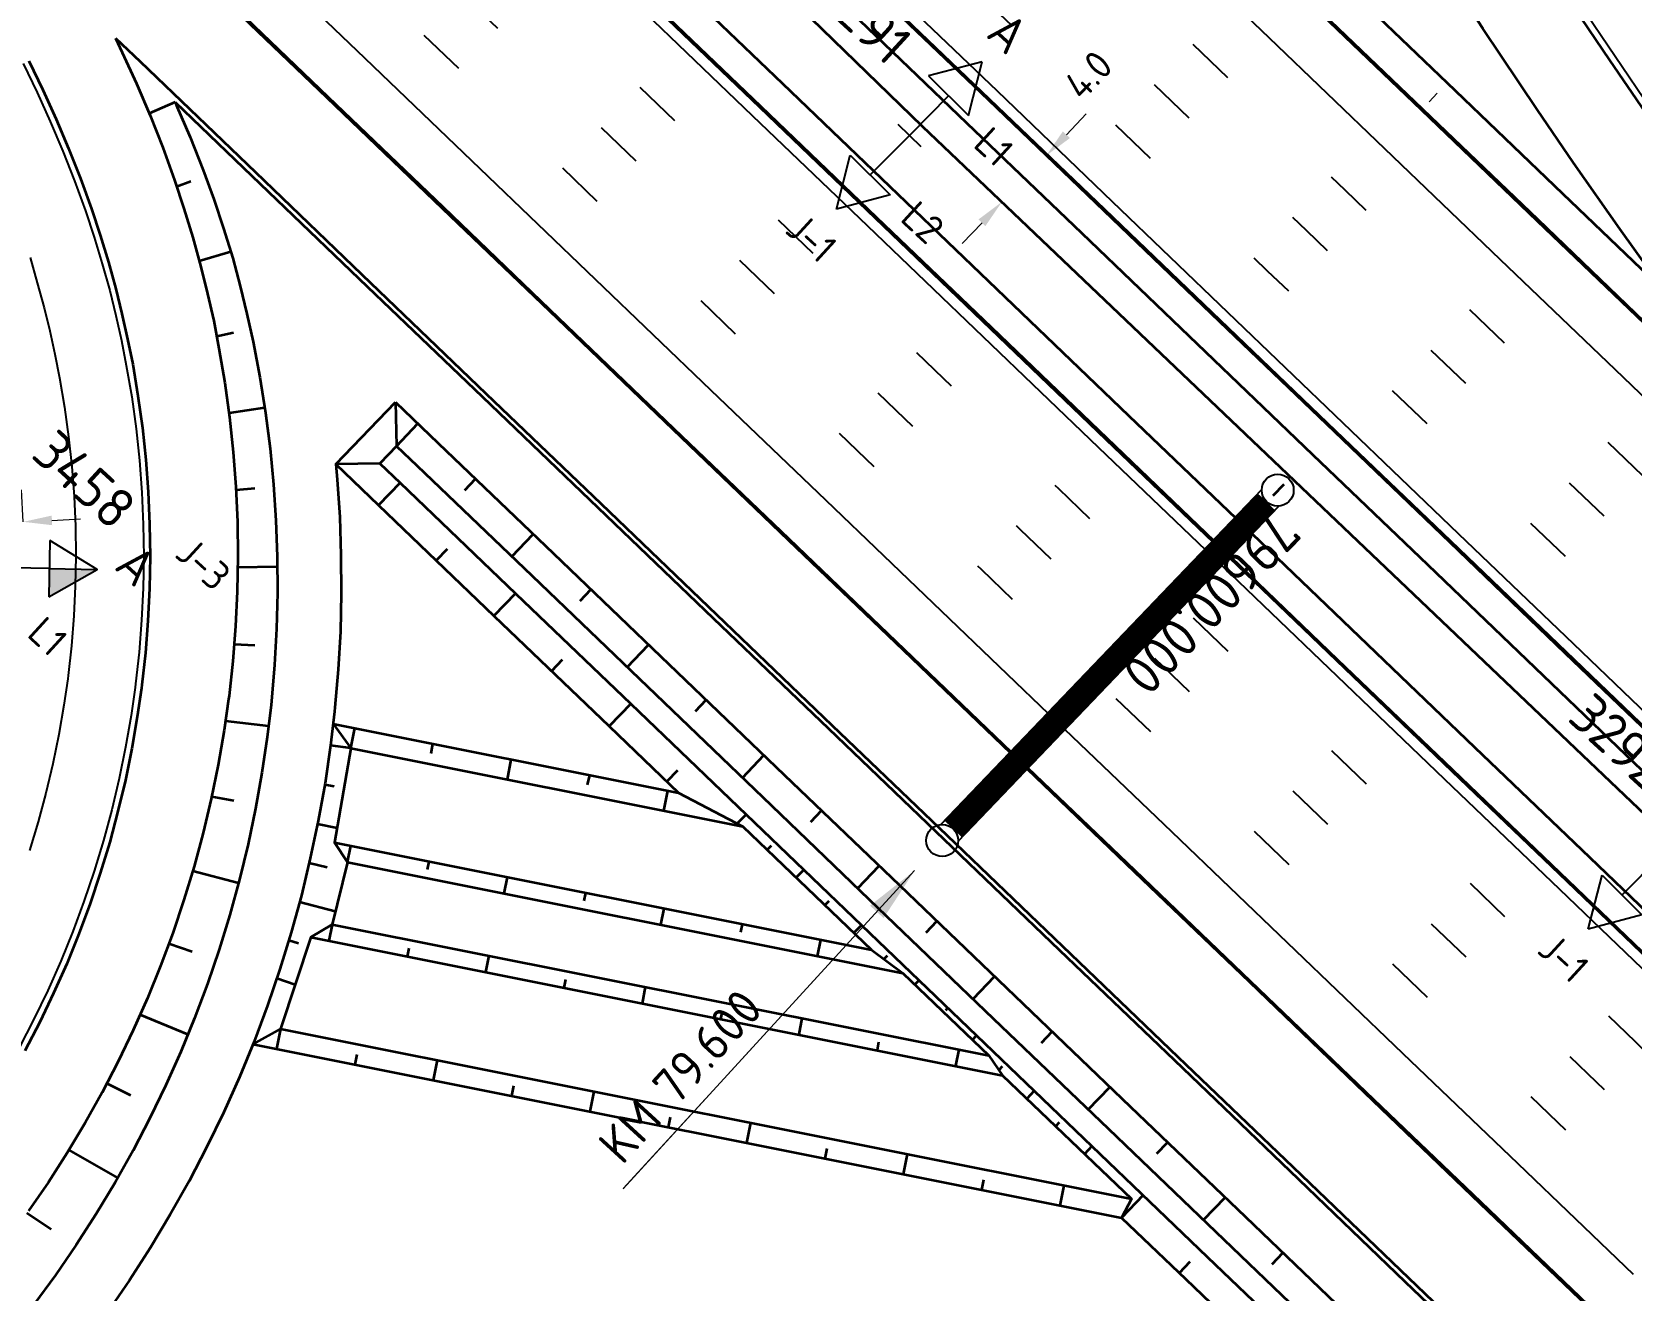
# Model space of a CAD drawing. Header units: metres. Extents: x 134219 to 139080, y 438661 to 444352.
# Drawn here: x 138511.2 to 138611.3, y 439143.9 to 439222.6 of the extents above; entities that cross this region are included whole.
import ezdxf
from ezdxf.enums import TextEntityAlignment as Align

# ---------------------------------------------------------------- set-up
doc = ezdxf.new("R2010")
doc.units = ezdxf.units.M
doc.linetypes.add('13strp', pattern=[4, 1, -3])
doc.linetypes.add('39strp', pattern=[12, 3, -9])
doc.layers.get('DEFPOINTS').update_dxf_attribs({"color": 193})
for name, color, linetype, lineweight in [('N-WE-AM-AANPIJLING-G', 7, 'Continuous', 18), ('N-WE-KL-ET-T18', 1, 'Continuous', 18), ('N-WE-KL-ET-T25', 7, 'Continuous', 25), ('N-WE-KL-ET_LS_OV_ARMATUUR-S', 7, 'Continuous', 25), ('N-WE-KL-ET_LS_OV_ARMATUUR-T18', 1, 'Continuous', 25), ('N-WE-KL-ET_LS_OV_KABEL-G', 10, 'KL-LS-OV-N', 35), ('N-WE-KL-ET_LS_OV_KABEL-M', 7, 'Continuous', 18), ('N-WE-VW-BEWEGWIJZERING_DRAAGCONSTRUCTIE_PORTAAL-S', 7, 'Continuous', 25), ('N-WE-VW-BEWEGWIJZERING_DRAAGCONSTRUCTIE_PORTAAL_POER-S', 7, 'Continuous', 25), ('Utd-geleiderail-nw', 8, 'glm a2ee v014$0$f2m40080', 35), ('Utd-ondergr-nw', 8, '13strp', 35)]:
    doc.layers.add(name, color=color, linetype=linetype, lineweight=lineweight)
doc.layers.add('N-WE-KL-ET_LS_OV_ARMATUUR-T25', color=2, linetype='Continuous')
doc.layers.add('Utd-weg-nw', color=8, linetype='Continuous')
doc.styles.add('alm a2ee v011$0$rtw_iso', font='NLCS-ISO.ttf')
doc.styles.add('ISO18', font='NLCS-ISO.ttf')
doc.styles.add('ISO25', font='NLCS-ISO.ttf')
doc.styles.add('NLCS-ISO', font='NLCS-ISO.ttf')
doc.styles.add('NLCS_18', font='NLCS-ISO.ttf', dxfattribs={"height": 1.8})
doc.linetypes.add('glm a2ee v014$0$f2m40080', pattern='A,2,-1,[160,RTW.shx,S=0.5,R=0,X=0,Y=0],-1', length=4)
doc.linetypes.add('KL-LS-OV-N', pattern='A,4,-1,[103,NLCS.SHX,S=0.75,R=0,X=0,Y=0],-1,4,-1.5,["0V",Standard,S=1,R=0,X=0,Y=-0.5],-3', length=14.5)
doc.dimstyles.new('NLCS_t18_pijl_Dimension_l3_h1', dxfattribs={"dimtxt": 1.8, "dimasz": 1.8, "dimexe": 2, "dimexo": 2, "dimgap": 0.7, "dimtad": 1, "dimdec": 1, "dimzin": 0, "dimdsep": 46, "dimtxsty": 'NLCS_18', "dimcen": 2.5, "dimdle": 2, "dimclrd": 256, "dimclre": 256, "dimclrt": 256, "dimadec": 1, "dimazin": 0, "dimtfac": 1, "dimtdec": 1, "dimtofl": 0, "dimtmove": 1, "dimatfit": 0, "dimfxl": 0, "dimtolj": 1, "dimtzin": 0, "dimlwd": 18, "dimlwe": 18, "dimarcsym": 0})
doc.dimstyles.new('UTD', dxfattribs={"dimtxt": 1.8, "dimasz": 1.8, "dimexe": 0, "dimexo": 0, "dimgap": 0.5, "dimtad": 1, "dimdec": 1, "dimzin": 1, "dimdsep": 46, "dimtxsty": 'ISO18', "dimcen": 2.5, "dimclrd": 256, "dimclre": 256, "dimclrt": 1, "dimadec": 0, "dimazin": 0, "dimtfac": 1, "dimtdec": 1, "dimtmove": 0, "dimatfit": 3, "dimfxl": 0, "dimlwd": -1, "dimlwe": -1, "dimarcsym": 0})

# ---------------------------------------------------------------- blocks, each defined once
blk = doc.blocks.new('SKL-ET_OV_ARMATUUR_HD_NATRIUM_1x150W-SO (3)')
for points in [[(3.49, -1.76), (6.49, 0), (3.49, 1.76)], [(3.49, 1.76), (3.49, -1.76)], [(0, 1), (0, -1)], [(3.49, 0), (0, 0)], [(3.49, 0), (6.49, 0)]]:
    blk.add_lwpolyline(points)
blk.add_solid([(3.49, 0), (3.49, -1.76), (6.49, 0)])
at = {"layer": 'N-WE-KL-ET-T18', "linetype": 'ByBlock', "style": 'NLCS-ISO'}
blk.add_attdef('GROEPSNUMMER', text='', height=1.8, dxfattribs=at).set_placement((-2, -4), align=Align.RIGHT)
blk.add_attdef('FASE-AANSLUITING', (10, -4), '', height=1.8, dxfattribs=at)
at = {"layer": 'N-WE-KL-ET-T18', "linetype": 'ByBlock', "style": 'NLCS-ISO', "flags": 1}
for tag, p in [('TYPE_ARMATUUR', (7.76, -13.46)), ('TYPE_FABRIKAAT', (7.76, -17.24)), ('VERMOGEN_LAMP', (7.76, -21.02)), ('SPIEGELSTAND', (7.76, -24.81)), ('HOOGTE_LICHTMAST', (7.76, -28.59)), ('UITLEGGERHOEK', (7.76, -32.38)), ('TYPE_LICHTMAST', (7.76, -36.16)), ('BOTSVRIENDELIJK', (7.76, -39.95)), ('POSITIE_LICHTMAST', (7.76, -43.73)), ('KABELAANSLUITING', (7.76, -47.52)), ('VOEDINGSPUNT', (7.76, -51.3))]:
    blk.add_attdef(tag, p, '', height=1.8, dxfattribs=at)
at = {"layer": 'N-WE-KL-ET-T25', "linetype": 'ByBlock', "style": 'NLCS-ISO'}
blk.add_attdef('MASTNUMMER', text='', height=2.5, dxfattribs=at).set_placement((4, 4.31), align=Align.MIDDLE)
at = {"layer": 'N-WE-KL-ET-T25', "linetype": 'ByBlock', "style": 'NLCS-ISO', "flags": 1}
blk.add_attdef('TYPE_SYMBOOL', (7.76, -10.06), '', height=2.5, dxfattribs=at)
blk = doc.blocks.new('SVW-BEWEGWIJZERING_DRAAGCONSTRUCTIE_PORTAAL_ANWB (A2 79.600 HRR)')
for points in [[(-0.08, 1), (20, 21.97)], [(1, -0.04), (21.08, 20.93)]]:
    blk.add_lwpolyline(points)
at = {"ltscale": 10}
blk.add_lwpolyline([(0.69, 0.72, 1.5, 1.5, 0), (20.3, 21.2, 0, 0, 0)], format="xyseb", dxfattribs=at)
blk = doc.blocks.new('SKL-ET_OV_ARMATUUR_HD_NATRIUM_2x250W-SO (3)')
for p, q in [((-6.49, 0), (-3.49, 1.76)), ((6.49, 0), (3.49, 1.76)), ((-3.49, -1.76), (-6.49, 0)), ((3.49, -1.76), (6.49, 0))]:
    blk.add_line(p, q)
for points in [[(-3.49, 1.76), (-3.49, -1.76)], [(3.49, 1.76), (3.49, -1.76)], [(-3.49, 0), (0, 0)], [(0, 1), (0, -1)], [(3.49, 0), (0, 0)]]:
    blk.add_lwpolyline(points)
at = {"layer": 'N-WE-KL-ET_LS_OV_ARMATUUR-T18', "style": 'ISO18', "flags": 1}
for tag, p in [('TYPE_ARMATUUR', (3.07, -6.82)), ('VERMOGEN_LAMP', (3.07, -10.61)), ('SPIEGELSTAND', (3.07, -14.39)), ('HOOGTE_LICHTMAST', (3.07, -18.17)), ('UITLEGGERHOEK', (3.07, -21.96)), ('TYPE_LICHTMAST', (3.07, -25.74)), ('BOTSVRIENDELIJK', (3.07, -29.53)), ('POSITIE_LICHTMAST', (3.07, -33.31)), ('KABELAANSLUITNG', (3.07, -37.1)), ('VOEDINGSPUNT', (3.07, -48.45))]:
    blk.add_attdef(tag, p, '', height=1.8, dxfattribs=at)
at = {"layer": 'N-WE-KL-ET_LS_OV_ARMATUUR-T18', "style": 'ISO18'}
for tag, p in [('FASE-AANSLUITING_1', (3.07, -40.88)), ('FASE-AANSLUITING_2', (3.07, -44.67)), ('GROEPSNUMMER', (3.07, -52.24))]:
    blk.add_attdef(tag, p, '', height=1.8, dxfattribs=at)
at = {"layer": 'N-WE-KL-ET_LS_OV_ARMATUUR-T25', "style": 'ISO25'}
for tag, p, height in [('MASTNUMMER', (3.07, 7.39), 2.5), ('TYPE_SYMBOOL', (3.07, 3.61), 2.25)]:
    blk.add_attdef(tag, p, '', height=height, dxfattribs=at)
blk = doc.blocks.new('SVW-BEWEGWIJZERING_DRAAGCONSTRUCTIE_PORTAAL_POER-SO (1)')
blk.add_circle((0, 0), 1)
at = {"style": 'ISO18', "flags": 1}
for tag, p in [('OMSCHRIJVING_LEGENDA', (0, 28.56)), ('CONSTRUCTIENUMMER', (0, 24.77)), ('LOCATIE', (0, 20.99)), ('TYPE_POER', (0, 17.21)), ('POSITIE_POER', (0, 13.42)), ('OVERIGE_OPMERKING(EN)_1', (0, 9.64)), ('OVERIGE_OPMERKING(EN)_2', (0, 5.85))]:
    blk.add_attdef(tag, p, '', height=1.8, dxfattribs=at)
blk = doc.blocks.new('*D281')
at = {"layer": 'DEFPOINTS', "color": 0, "transparency": 16777216}
for p in [(138574.67, 439214.88), (138571.88, 439211.97), (138571.88, 439211.97)]:
    blk.add_point(p, dxfattribs=at)
at = {"layer": 'N-WE-KL-ET_LS_OV_KABEL-M', "linetype": 'Continuous', "lineweight": 18, "transparency": 16777216}
for p, q in [((138575.92, 439216.18), (138577.17, 439217.48)), ((138570.64, 439210.67), (138569.39, 439209.37))]:
    blk.add_line(p, q, dxfattribs=at)
at = {"layer": 'N-WE-KL-ET_LS_OV_KABEL-M', "lineweight": 18, "transparency": 16777216}
for p, q in [((138574.67, 439214.88), (138576.12, 439213.49)), ((138571.88, 439211.97), (138570.44, 439213.35))]:
    blk.add_line(p, q, dxfattribs=at)
at = {"layer": 'N-WE-KL-ET_LS_OV_KABEL-M', "transparency": 16777216}
for points in [[(138575.7, 439216.39), (138576.14, 439215.97), (138574.67, 439214.88)], [(138570.42, 439210.88), (138570.85, 439210.46), (138571.88, 439211.97)]]:
    blk.add_solid(points, dxfattribs=at)
at = {"layer": 'N-WE-KL-ET_LS_OV_KABEL-M', "transparency": 16777216, "insert": (138577.29, 439219.92), "char_height": 1.8, "attachment_point": 5, "rotation": 46.2058, "style": 'NLCS_18'}
blk.add_mtext('\\A1;4.0', dxfattribs=at)
blk = doc.blocks.new('*D354')
at = {"layer": 'DEFPOINTS', "color": 0, "transparency": 16777216}
for p in [(138508.97, 439191.87), (138508.97, 439191.87), (138510.62, 439191.95)]:
    blk.add_point(p, dxfattribs=at)
at = {"layer": 'N-WE-KL-ET_LS_OV_KABEL-M', "lineweight": 18, "transparency": 16777216}
for p, q in [((138508.97, 439191.87), (138508.87, 439193.87)), ((138510.62, 439191.95), (138510.51, 439193.95))]:
    blk.add_line(p, q, dxfattribs=at)
at = {"layer": 'N-WE-KL-ET_LS_OV_KABEL-M', "linetype": 'Continuous', "lineweight": 18, "transparency": 16777216}
for p, q in [((138507.17, 439191.78), (138505.37, 439191.69)), ((138512.41, 439192.04), (138514.21, 439192.13))]:
    blk.add_line(p, q, dxfattribs=at)
at = {"layer": 'N-WE-KL-ET_LS_OV_KABEL-M', "transparency": 16777216}
for points in [[(138512.4, 439192.34), (138512.43, 439191.74), (138510.62, 439191.95)], [(138507.15, 439192.08), (138507.18, 439191.48), (138508.97, 439191.87)]]:
    blk.add_solid(points, dxfattribs=at)
at = {"layer": 'N-WE-KL-ET_LS_OV_KABEL-M', "transparency": 16777216, "insert": (138503.71, 439193.21), "char_height": 1.8, "attachment_point": 5, "rotation": 2.8886, "style": 'NLCS_18'}
blk.add_mtext('\\A1;1.7', dxfattribs=at)
blk = doc.blocks.new('SAL-AM_KILOMETRERING-SO')
blk.add_lwpolyline([(-37, 0), (-28, 0), (-10, 0)])
at = {"style": 'ISO25'}
blk.add_text('KM', height=2.25, dxfattribs=at).set_placement((-36, 1))
blk.add_attdef('KM', (-31, 1), '', height=2.25, dxfattribs=at)

msp = doc.modelspace()

# ---------------------------------------------------------------- linework, layer by layer
at = {"layer": 'N-WE-KL-ET_LS_OV_KABEL-G', "elevation": 1.17, "flags": 128}
msp.add_lwpolyline([(138088.64, 439676.43), (138088.64, 439676.43), (138097.5, 439666.65), (138107.23, 439656.38), (138139.91, 439624.96), (138141.78, 439623.5), (138425.82, 439351.41), (138520.26, 439261.98), (138566.89, 439216.72), (138613.92, 439171.92), (138660.91, 439126.84), (138707.71, 439081.89), (138754.75, 439037.02), (138768.95, 439023.34), (138801.31, 438992.45), (138850.33, 438944.62), (138896.9, 438900.49), (138941.92, 438857.34)], dxfattribs=at)
at = {"layer": 'N-WE-KL-ET_LS_OV_KABEL-M', "elevation": 0.97}
msp.add_lwpolyline([(138598.63, 439218.24), (138599.14, 439218.78)], dxfattribs=at)
at = {"layer": 'Utd-geleiderail-nw', "linetype": 'Continuous', "flags": 128}
for points in [[(138485.98, 439288.58), (138493.2, 439281.66), (138500.42, 439274.74), (138507.64, 439267.82), (138514.85, 439260.9), (138522.07, 439253.98), (138529.29, 439247.06), (138536.51, 439240.14), (138543.73, 439233.22), (138550.95, 439226.3), (138558.16, 439219.38), (138565.38, 439212.46), (138572.6, 439205.53), (138579.82, 439198.61), (138587.04, 439191.69), (138594.26, 439184.77), (138601.47, 439177.85), (138608.69, 439170.93), (138615.91, 439164.01)], [(138497.49, 439286.14), (138504.71, 439279.22), (138511.93, 439272.3), (138519.14, 439265.38), (138526.36, 439258.45), (138533.58, 439251.53), (138540.8, 439244.61), (138548.02, 439237.69), (138555.24, 439230.77), (138562.45, 439223.85), (138569.67, 439216.93), (138576.89, 439210.01), (138584.11, 439203.09), (138591.33, 439196.17), (138598.55, 439189.25), (138605.76, 439182.33), (138612.98, 439175.41)]]:
    msp.add_lwpolyline(points, dxfattribs=at)
at = {"layer": 'Utd-ondergr-nw', "color": 7, "linetype": 'Continuous'}
msp.add_line((138589.53, 439194.29), (138588.84, 439193.57), dxfattribs=at)
at = {"layer": 'Utd-ondergr-nw', "linetype": 'Continuous', "flags": 128}
for points in [[(138527.58, 439288.62), (138534.8, 439281.7), (138542.02, 439274.78), (138549.24, 439267.86), (138556.45, 439260.94), (138563.67, 439254.02), (138570.89, 439247.1), (138578.11, 439240.18), (138585.33, 439233.26), (138592.55, 439226.34), (138599.76, 439219.42), (138606.98, 439212.5), (138613.36, 439206.38)], [(138457.45, 439287.72), (138464.66, 439280.8), (138471.88, 439273.88), (138479.1, 439266.96), (138486.32, 439260.04), (138493.54, 439253.12), (138500.76, 439246.2), (138507.97, 439239.28), (138515.19, 439232.36), (138522.41, 439225.43), (138529.63, 439218.51), (138536.85, 439211.59), (138544.07, 439204.67), (138551.28, 439197.75), (138558.5, 439190.83), (138565.72, 439183.91), (138572.94, 439176.99), (138580.16, 439170.07), (138587.38, 439163.15), (138594.59, 439156.23), (138601.81, 439149.31), (138609.03, 439142.39), (138616.25, 439135.47)], [(138457.5, 439287.77), (138464.71, 439280.85), (138471.93, 439273.93), (138479.15, 439267.01), (138486.37, 439260.09), (138493.59, 439253.17), (138500.8, 439246.25), (138508.02, 439239.33), (138515.24, 439232.41), (138522.46, 439225.49), (138529.68, 439218.56), (138536.9, 439211.64), (138544.11, 439204.72), (138551.33, 439197.8), (138558.55, 439190.88), (138565.77, 439183.96), (138572.99, 439177.04), (138580.21, 439170.12), (138587.42, 439163.2), (138594.64, 439156.28), (138601.86, 439149.36), (138609.08, 439142.44), (138616.3, 439135.52)], [(138498.86, 439287.57), (138506.08, 439280.65), (138513.3, 439273.73), (138520.52, 439266.8), (138527.73, 439259.88), (138534.95, 439252.96), (138542.17, 439246.04), (138549.39, 439239.12), (138556.61, 439232.2), (138563.82, 439225.28), (138571.04, 439218.36), (138578.26, 439211.44), (138585.48, 439204.52), (138592.7, 439197.6), (138599.92, 439190.68), (138607.13, 439183.76), (138614.35, 439176.84)], [(138498.91, 439287.62), (138506.13, 439280.7), (138513.35, 439273.78), (138520.56, 439266.86), (138527.78, 439259.93), (138535, 439253.01), (138542.22, 439246.09), (138549.44, 439239.17), (138556.65, 439232.25), (138563.87, 439225.33), (138571.09, 439218.41), (138578.31, 439211.49), (138585.53, 439204.57), (138592.75, 439197.65), (138599.96, 439190.73), (138607.18, 439183.81), (138614.4, 439176.89)], [(138613.36, 439206.38), (138610.57, 439210.28), (138607.67, 439214.43), (138605.39, 439217.76), (138603.14, 439221.11), (138602, 439222.83), (138599.24, 439227.07), (138596.52, 439231.34), (138593.84, 439235.62), (138591.2, 439239.93), (138588.6, 439244.24), (138586.03, 439248.58), (138583.49, 439252.92), (138580.97, 439257.27), (138578.47, 439261.63), (138575.99, 439265.99), (138573.52, 439270.35), (138571.07, 439274.72), (138569.59, 439277.34), (138568.12, 439279.97), (138566.15, 439283.43), (138566.12, 439283.49), (138563.68, 439287.75)], [(138484.56, 439287.1), (138491.78, 439280.18), (138499, 439273.26), (138506.22, 439266.34), (138513.44, 439259.42), (138520.65, 439252.5), (138527.87, 439245.58), (138535.09, 439238.66), (138542.31, 439231.74), (138549.53, 439224.82), (138556.74, 439217.9), (138563.96, 439210.98), (138571.18, 439204.05), (138578.4, 439197.13), (138585.62, 439190.21), (138592.84, 439183.29), (138600.05, 439176.37), (138607.27, 439169.45), (138614.49, 439162.53)], [(138484.61, 439287.15), (138491.83, 439280.23), (138499.05, 439273.31), (138506.27, 439266.39), (138513.48, 439259.47), (138520.7, 439252.55), (138527.92, 439245.63), (138535.14, 439238.71), (138542.36, 439231.79), (138549.58, 439224.87), (138556.79, 439217.95), (138564.01, 439211.03), (138571.23, 439204.11), (138578.45, 439197.18), (138585.67, 439190.26), (138592.88, 439183.34), (138600.1, 439176.42), (138607.32, 439169.5), (138614.54, 439162.58)], [(138525.98, 439286.95), (138533.19, 439280.03), (138540.41, 439273.11), (138547.63, 439266.19), (138554.85, 439259.27), (138562.07, 439252.35), (138569.29, 439245.43), (138576.5, 439238.5), (138583.72, 439231.58), (138590.94, 439224.66), (138598.16, 439217.74), (138605.38, 439210.82), (138612.6, 439203.9)], [(138526.02, 439287), (138533.24, 439280.08), (138540.46, 439273.16), (138547.68, 439266.24), (138554.9, 439259.32), (138562.12, 439252.4), (138569.33, 439245.48), (138576.55, 439238.56), (138583.77, 439231.63), (138590.99, 439224.71), (138598.21, 439217.79), (138605.43, 439210.87), (138612.64, 439203.95)], [(138612.19, 439217.56), (138609.94, 439220.85), (138607.72, 439224.15), (138606.59, 439225.86), (138603.86, 439230.05), (138601.17, 439234.27), (138598.52, 439238.52), (138595.91, 439242.78), (138593.32, 439247.07), (138590.77, 439251.37), (138588.24, 439255.69), (138585.73, 439260.02), (138583.25, 439264.35), (138580.77, 439268.7), (138578.31, 439273.06), (138575.86, 439277.41), (138574.39, 439280.04), (138572.91, 439282.66), (138570.95, 439286.12)], [(138516.4, 439222.22), (138516.82, 439221.33), (138517.71, 439219.38), (138518.56, 439217.39), (138519.35, 439215.38), (138520.08, 439213.34), (138520.68, 439211.56), (138521.23, 439209.75), (138521.73, 439207.92), (138522.16, 439206.23), (138522.54, 439204.53), (138522.87, 439202.81), (138523.24, 439200.66), (138523.54, 439198.5), (138523.77, 439196.32), (138523.93, 439194.15), (138524.03, 439191.96), (138524.06, 439189.78), (138524.02, 439187.59), (138523.91, 439185.41), (138523.74, 439183.23), (138523.5, 439181.06), (138523.47, 439180.84), (138523.2, 439178.9), (138522.83, 439176.75), (138522.39, 439174.61), (138521.88, 439172.48), (138521.31, 439170.37), (138520.68, 439168.28), (138519.98, 439166.21), (138519.22, 439164.16), (138518.4, 439162.14), (138517.51, 439160.14), (138516.57, 439158.17), (138515.56, 439156.24), (138514.5, 439154.33), (138513.37, 439152.46), (138512.19, 439150.62), (138510.95, 439148.82)], [(138516.4, 439222.22), (138517.93, 439220.76), (138525.15, 439213.84), (138532.36, 439206.92), (138539.58, 439199.99), (138546.8, 439193.07), (138554.02, 439186.15), (138561.24, 439179.23), (138568.45, 439172.31), (138575.67, 439165.39), (138582.89, 439158.47), (138590.11, 439151.55), (138597.33, 439144.63), (138604.55, 439137.71), (138611.76, 439130.79), (138618.98, 439123.87), (138626.2, 439116.95), (138633.42, 439110.03), (138639.16, 439104.53)], [(138510.97, 439220.81), (138511.85, 439219), (138512.68, 439217.16), (138513.46, 439215.31), (138514.2, 439213.44), (138514.89, 439211.54), (138515.44, 439209.89), (138515.95, 439208.21), (138516.41, 439206.53), (138516.8, 439204.97), (138517.15, 439203.39), (138517.47, 439201.81), (138517.8, 439199.83), (138518.08, 439197.83), (138518.29, 439195.83), (138518.44, 439193.82), (138518.53, 439191.8), (138518.56, 439189.79), (138518.52, 439187.77), (138518.42, 439185.76), (138518.27, 439183.75), (138518.05, 439181.75), (138518.02, 439181.54), (138517.76, 439179.75), (138517.42, 439177.77), (138517.02, 439175.79), (138516.55, 439173.83), (138516.03, 439171.89), (138515.44, 439169.96), (138514.8, 439168.05), (138514.1, 439166.16), (138513.34, 439164.29), (138512.52, 439162.45), (138511.65, 439160.63), (138510.72, 439158.84)], [(138520.13, 439218.22), (138520.2, 439218.06), (138521.06, 439216.03), (138521.88, 439213.96), (138522.54, 439212.15), (138523.16, 439210.31), (138523.73, 439208.45), (138524.2, 439206.71), (138524.62, 439204.97), (138525.01, 439203.21), (138525.43, 439201), (138525.78, 439198.77), (138526.07, 439196.53), (138526.28, 439194.29), (138526.43, 439192.03), (138526.51, 439189.77), (138526.53, 439187.51), (138526.47, 439185.25), (138526.35, 439182.99), (138526.15, 439180.73), (138526.13, 439180.49), (138525.89, 439178.48), (138525.56, 439176.23), (138525.16, 439174), (138524.69, 439171.77), (138524.15, 439169.56), (138523.55, 439167.36), (138522.88, 439165.19), (138522.15, 439163.03), (138521.34, 439160.89), (138520.48, 439158.78), (138519.54, 439156.69), (138518.55, 439154.63), (138517.49, 439152.6), (138516.37, 439150.6), (138515.18, 439148.63), (138513.94, 439146.7), (138512.64, 439144.8), (138511.28, 439142.95)], [(138520.13, 439218.22), (138518.51, 439217.5)], [(138520.13, 439218.22), (138524.93, 439213.61), (138532.15, 439206.69), (138539.37, 439199.77), (138546.59, 439192.85), (138553.8, 439185.93), (138561.02, 439179.01), (138568.24, 439172.09), (138575.46, 439165.17), (138582.68, 439158.25), (138589.9, 439151.33), (138597.11, 439144.41), (138604.33, 439137.49), (138611.55, 439130.57), (138618.77, 439123.64), (138625.99, 439116.72), (138633.21, 439109.8), (138637.27, 439105.9)], [(138521.12, 439213.26), (138520.22, 439212.92)], [(138523.61, 439208.85), (138521.64, 439208.27)], [(138523.78, 439203.78), (138522.73, 439203.55)], [(138533.93, 439199.45), (138536.6, 439196.88), (138543.82, 439189.96), (138551.04, 439183.04), (138558.25, 439176.12), (138565.47, 439169.2), (138572.69, 439162.28), (138579.91, 439155.36), (138587.13, 439148.44), (138594.35, 439141.52), (138601.56, 439134.6), (138608.78, 439127.68), (138610.85, 439125.69)], [(138525.73, 439199.09), (138523.5, 439198.76)], [(138533.98, 439196.69), (138535.33, 439198.1)], [(138533.98, 439196.69), (138535.25, 439195.48), (138542.47, 439188.56), (138549.69, 439181.64), (138556.91, 439174.72), (138564.12, 439167.79), (138571.34, 439160.87), (138578.56, 439153.95), (138585.78, 439147.03), (138593, 439140.11), (138600.22, 439133.19), (138607.43, 439126.27), (138608.1, 439125.63)], [(138530.19, 439195.55), (138530.27, 439194.61), (138530.43, 439192.24), (138530.51, 439189.86), (138530.53, 439187.47), (138530.47, 439185.09), (138530.34, 439182.71), (138530.13, 439180.33), (138530.11, 439180.08), (138529.85, 439177.95), (138529.51, 439175.59), (138529.08, 439173.23), (138528.59, 439170.89), (138528.03, 439168.56), (138527.39, 439166.25), (138526.69, 439163.95), (138525.91, 439161.68), (138525.07, 439159.43), (138524.15, 439157.2), (138523.17, 439155), (138522.12, 439152.83), (138521.01, 439150.69), (138519.82, 439148.59), (138518.58, 439146.52), (138517.27, 439144.48), (138515.9, 439142.49)], [(138530.19, 439195.55), (138532.86, 439192.99), (138540.08, 439186.07), (138547.3, 439179.15), (138551.63, 439174.99)], [(138532.95, 439195.61), (138534.21, 439194.39), (138541.43, 439187.47), (138548.65, 439180.55), (138555.87, 439173.63), (138563.09, 439166.71), (138570.3, 439159.79), (138577.52, 439152.87), (138584.74, 439145.95), (138591.96, 439139.03), (138599.18, 439132.11), (138606.4, 439125.19), (138607.06, 439124.55)], [(138534.21, 439194.39), (138532.86, 439192.99)], [(138538.27, 439193.93), (138538.94, 439194.64)], [(138525.12, 439194.03), (138523.94, 439193.93)], [(138541.2, 439189.77), (138542.55, 439191.18)], [(138537.15, 439190.23), (138536.47, 439189.53)], [(138526.52, 439189.13), (138524.04, 439189.1)], [(138541.43, 439187.47), (138540.08, 439186.07)], [(138545.49, 439187.01), (138546.16, 439187.72)], [(138525.12, 439184.2), (138523.82, 439184.27)], [(138548.42, 439182.85), (138549.77, 439184.26)], [(138544.36, 439183.31), (138543.69, 439182.61)], [(138548.65, 439180.55), (138547.3, 439179.15)], [(138552.7, 439180.09), (138553.38, 439180.8)], [(138525.97, 439179.15), (138523.28, 439179.48)], [(138530.02, 439179.31), (138531.12, 439177.79), (138530.11, 439171.87), (138530.92, 439170.64), (138529.95, 439166.75), (138528.63, 439165.95), (138526.73, 439160.21), (138525, 439159.26)], [(138530.02, 439179.31), (138551.63, 439174.99)], [(138531.12, 439177.79), (138531.37, 439179.04)], [(138531.12, 439177.79), (138529.85, 439177.95)], [(138531.12, 439177.79), (138555.67, 439172.89)], [(138536.15, 439177.44), (138536.27, 439178.06)], [(138555.64, 439175.93), (138556.99, 439177.34)], [(138540.93, 439175.83), (138541.17, 439177.08)], [(138551.58, 439176.39), (138550.91, 439175.69)], [(138530.09, 439175.38), (138529.49, 439175.48)], [(138545.95, 439175.48), (138546.08, 439176.1)], [(138523.81, 439174.48), (138522.42, 439174.74)], [(138550.73, 439173.87), (138550.98, 439175.12)], [(138551.63, 439174.99), (138555.67, 439172.89), (138563.73, 439165.16), (138565.69, 439163.69), (138571.07, 439158.54), (138571.93, 439157.3), (138579.99, 439149.57), (138579.38, 439148.39)], [(138555.87, 439173.63), (138555.32, 439173.07)], [(138559.92, 439173.17), (138560.6, 439173.88)], [(138530.27, 439172.78), (138529.04, 439173.02)], [(138530.11, 439171.87), (138563.73, 439165.16)], [(138530.92, 439170.64), (138531.12, 439171.67)], [(138557.44, 439171.66), (138557.2, 439171.42)], [(138529.65, 439170.32), (138528.52, 439170.58)], [(138530.92, 439170.64), (138565.69, 439163.69)], [(138535.92, 439170.18), (138536.03, 439170.69)], [(138559.48, 439170.17), (138559.01, 439169.69)], [(138562.86, 439169.01), (138564.21, 439170.42)], [(138524.09, 439169.34), (138521.23, 439170.09)], [(138540.72, 439168.68), (138540.93, 439169.71)], [(138530.15, 439167.56), (138527.92, 439168.15)], [(138545.73, 439168.22), (138545.83, 439168.73)], [(138561.05, 439168.2), (138560.81, 439167.95)], [(138550.53, 439166.72), (138550.74, 439167.75)], [(138529.95, 439166.75), (138529.75, 439165.72)], [(138529.95, 439166.75), (138571.07, 439158.54)], [(138555.54, 439166.26), (138555.64, 439166.77)], [(138563.09, 439166.71), (138562.62, 439166.22)], [(138567.14, 439166.25), (138567.82, 439166.96)], [(138521.2, 439165.04), (138519.73, 439165.53)], [(138527.84, 439165.56), (138527.24, 439165.74)], [(138528.63, 439165.95), (138571.93, 439157.3)], [(138534.75, 439165.26), (138534.65, 439164.75)], [(138560.34, 439164.76), (138560.54, 439165.79)], [(138539.76, 439164.8), (138539.55, 439163.77)], [(138564.7, 439164.78), (138564.5, 439164.58)], [(138527.65, 439162.97), (138526.49, 439163.36)], [(138544.56, 439163.3), (138544.46, 439162.79)], [(138566.44, 439162.98), (138566.69, 439163.25)], [(138570.08, 439162.09), (138571.42, 439163.5)], [(138549.56, 439162.84), (138549.36, 439161.81)], [(138554.37, 439161.34), (138554.26, 439160.83)], [(138568.37, 439161.39), (138568.5, 439161.52)], [(138520.92, 439159.86), (138517.93, 439161.09)], [(138526.73, 439160.21), (138526.48, 439158.96)], [(138526.73, 439160.21), (138579.99, 439149.57)], [(138559.37, 439160.88), (138559.17, 439159.85)], [(138525, 439159.26), (138579.38, 439148.39)], [(138564.17, 439159.38), (138564.07, 439158.87)], [(138570.04, 439159.52), (138570.3, 439159.79)], [(138574.36, 439159.33), (138575.03, 439160.04)], [(138531.51, 439158.6), (138531.38, 439157.98)], [(138536.54, 439158.25), (138536.29, 439157)], [(138569.18, 439158.92), (138568.97, 439157.89)], [(138571.9, 439157.85), (138571.7, 439157.63)], [(138517.36, 439156.04), (138515.85, 439156.79)], [(138541.32, 439156.65), (138541.19, 439156.02)], [(138546.34, 439156.29), (138546.09, 439155.04)], [(138573.91, 439156.33), (138573.45, 439155.84)], [(138577.29, 439155.17), (138578.64, 439156.57)], [(138551.12, 439154.69), (138551, 439154.06)], [(138556.15, 439154.33), (138555.9, 439153.08)], [(138575.48, 439154.36), (138575.25, 439154.11)], [(138516.53, 439150.89), (138513.48, 439152.64)], [(138560.93, 439152.73), (138560.8, 439152.1)], [(138565.96, 439152.37), (138565.71, 439151.12)], [(138577.52, 439152.87), (138577.05, 439152.38)], [(138581.58, 439152.41), (138582.25, 439153.11)], [(138570.73, 439150.77), (138570.61, 439150.14)], [(138575.76, 439150.41), (138575.51, 439149.16)], [(138580.73, 439149.8), (138579.38, 439148.39)], [(138584.51, 439148.25), (138585.86, 439149.65)], [(138512.37, 439147.65), (138510.85, 439148.67)], [(138579.38, 439148.39), (138583.39, 439144.54), (138590.61, 439137.62), (138597.83, 439130.7), (138605.05, 439123.78), (138607.12, 439121.79)], [(138588.8, 439145.49), (138589.47, 439146.19)], [(138583.66, 439145.64), (138582.98, 439144.93)]]:
    msp.add_lwpolyline(points, dxfattribs=at)
msp.add_lwpolyline([(138533.93, 439199.45), (138533.98, 439196.69), (138532.95, 439195.61), (138530.19, 439195.55), (138533.93, 439199.45)], close=True, dxfattribs=at)
at = {"layer": 'Utd-weg-nw', "linetype": '39strp', "flags": 128}
for points in [[(138401.94, 439396.25), (138405.67, 439392.66), (138412.89, 439385.74), (138420.11, 439378.82), (138427.33, 439371.9), (138434.55, 439364.98), (138441.76, 439358.06), (138448.98, 439351.14), (138456.2, 439344.22), (138463.42, 439337.3), (138470.64, 439330.38), (138477.86, 439323.46), (138485.07, 439316.54), (138492.29, 439309.62), (138499.51, 439302.69), (138506.73, 439295.77), (138513.95, 439288.85), (138521.17, 439281.93), (138528.38, 439275.01), (138535.6, 439268.09), (138542.82, 439261.17), (138550.04, 439254.25), (138557.26, 439247.33), (138564.48, 439240.41), (138571.69, 439233.49), (138578.91, 439226.57), (138586.13, 439219.65), (138593.35, 439212.73), (138600.57, 439205.81), (138607.79, 439198.88), (138615, 439191.96), (138622.22, 439185.04), (138629.44, 439178.12), (138636.66, 439171.2), (138643.88, 439164.28), (138651.09, 439157.36), (138658.31, 439150.44), (138665.53, 439143.52), (138672.75, 439136.6), (138679.97, 439129.68), (138687.19, 439122.76), (138694.4, 439115.84), (138701.62, 439108.92), (138708.57, 439102.26)], [(138399.52, 439393.72), (138403.25, 439390.14), (138410.47, 439383.22), (138417.69, 439376.3), (138424.91, 439369.38), (138432.12, 439362.45), (138439.34, 439355.53), (138446.56, 439348.61), (138453.78, 439341.69), (138461, 439334.77), (138468.22, 439327.85), (138475.43, 439320.93), (138482.65, 439314.01), (138489.87, 439307.09), (138497.09, 439300.17), (138504.31, 439293.25), (138511.53, 439286.33), (138518.74, 439279.41), (138525.96, 439272.49), (138533.18, 439265.57), (138540.4, 439258.64), (138547.62, 439251.72), (138554.83, 439244.8), (138562.05, 439237.88), (138569.27, 439230.96), (138576.49, 439224.04), (138583.71, 439217.12), (138590.93, 439210.2), (138598.14, 439203.28), (138605.36, 439196.36), (138612.58, 439189.44), (138619.8, 439182.52), (138627.02, 439175.6), (138634.24, 439168.68), (138641.45, 439161.75), (138648.67, 439154.83), (138655.89, 439147.91), (138663.11, 439140.99), (138670.33, 439134.07), (138677.55, 439127.15), (138684.76, 439120.23), (138691.98, 439113.31), (138699.2, 439106.39), (138706.15, 439099.73)], [(138397.09, 439391.19), (138400.83, 439387.61), (138408.05, 439380.69), (138415.26, 439373.77), (138422.48, 439366.85), (138429.7, 439359.93), (138436.92, 439353.01), (138444.14, 439346.09), (138451.36, 439339.17), (138458.57, 439332.25), (138465.79, 439325.32), (138473.01, 439318.4), (138480.23, 439311.48), (138487.45, 439304.56), (138494.67, 439297.64), (138501.88, 439290.72), (138509.1, 439283.8), (138516.32, 439276.88), (138523.54, 439269.96), (138530.76, 439263.04), (138537.98, 439256.12), (138545.19, 439249.2), (138552.41, 439242.28), (138559.63, 439235.36), (138566.85, 439228.44), (138574.07, 439221.51), (138581.29, 439214.59), (138588.5, 439207.67), (138595.72, 439200.75), (138602.94, 439193.83), (138610.16, 439186.91), (138617.38, 439179.99), (138624.6, 439173.07), (138631.81, 439166.15), (138639.03, 439159.23), (138646.25, 439152.31), (138653.47, 439145.39), (138660.69, 439138.47), (138667.91, 439131.55), (138675.12, 439124.62), (138682.34, 439117.7), (138689.56, 439110.78), (138696.78, 439103.86), (138703.72, 439097.2)], [(138384.64, 439376.95), (138387.75, 439373.97), (138394.97, 439367.05), (138402.18, 439360.13), (138409.4, 439353.21), (138416.62, 439346.29), (138423.84, 439339.37), (138431.06, 439332.44), (138438.28, 439325.52), (138445.49, 439318.6), (138452.71, 439311.68), (138459.93, 439304.76), (138467.15, 439297.84), (138474.37, 439290.92), (138481.59, 439284), (138488.8, 439277.08), (138496.02, 439270.16), (138503.24, 439263.24), (138510.46, 439256.32), (138517.68, 439249.4), (138524.9, 439242.48), (138532.11, 439235.55), (138539.33, 439228.63), (138546.55, 439221.71), (138553.77, 439214.79), (138560.99, 439207.87), (138568.21, 439200.95), (138575.42, 439194.03), (138582.64, 439187.11), (138589.86, 439180.19), (138597.08, 439173.27), (138604.3, 439166.35), (138611.52, 439159.43), (138618.73, 439152.51), (138625.95, 439145.59), (138633.17, 439138.66), (138640.39, 439131.74), (138647.61, 439124.82), (138654.83, 439117.9), (138662.04, 439110.98), (138669.26, 439104.06), (138676.48, 439097.14), (138683.7, 439090.22), (138690.92, 439083.3), (138698.14, 439076.38), (138705.35, 439069.46), (138712.57, 439062.54), (138719.79, 439055.62), (138722.29, 439053.22), (138727.01, 439048.7), (138734.23, 439041.77), (138741.44, 439034.85), (138748.66, 439027.93), (138755.88, 439021.01), (138763.1, 439014.09), (138770.32, 439007.17), (138777.54, 439000.25), (138784.75, 438993.33), (138791.97, 438986.41), (138799.1, 438979.58)], [(138382.22, 439374.42), (138385.33, 439371.44), (138392.54, 439364.52), (138399.76, 439357.6), (138406.98, 439350.68), (138414.2, 439343.76), (138421.42, 439336.84), (138428.64, 439329.92), (138435.85, 439323), (138443.07, 439316.08), (138450.29, 439309.16), (138457.51, 439302.24), (138464.73, 439295.31), (138471.95, 439288.39), (138479.16, 439281.47), (138486.38, 439274.55), (138493.6, 439267.63), (138500.82, 439260.71), (138508.04, 439253.79), (138515.26, 439246.87), (138522.47, 439239.95), (138529.69, 439233.03), (138536.91, 439226.11), (138544.13, 439219.19), (138551.35, 439212.27), (138558.57, 439205.35), (138565.78, 439198.42), (138573, 439191.5), (138580.22, 439184.58), (138587.44, 439177.66), (138594.66, 439170.74), (138601.87, 439163.82), (138609.09, 439156.9), (138616.31, 439149.98), (138623.53, 439143.06), (138630.75, 439136.14), (138637.97, 439129.22), (138645.18, 439122.3), (138652.4, 439115.38), (138659.62, 439108.46), (138666.84, 439101.53), (138674.06, 439094.61), (138681.28, 439087.69), (138688.49, 439080.77), (138695.71, 439073.85), (138702.93, 439066.93), (138710.15, 439060.01), (138717.37, 439053.09), (138719.87, 439050.7), (138724.59, 439046.17), (138731.8, 439039.25), (138739.02, 439032.33), (138746.24, 439025.41), (138753.46, 439018.49), (138760.68, 439011.57), (138767.9, 439004.65), (138775.11, 438997.72), (138782.33, 438990.8), (138789.55, 438983.88), (138796.68, 438977.05)], [(138379.79, 439371.9), (138382.9, 439368.92), (138390.12, 439362), (138397.34, 439355.07), (138404.56, 439348.15), (138411.78, 439341.23), (138419, 439334.31), (138426.21, 439327.39), (138433.43, 439320.47), (138440.65, 439313.55), (138447.87, 439306.63), (138455.09, 439299.71), (138462.3, 439292.79), (138469.52, 439285.87), (138476.74, 439278.95), (138483.96, 439272.03), (138491.18, 439265.11), (138498.4, 439258.18), (138505.61, 439251.26), (138512.83, 439244.34), (138520.05, 439237.42), (138527.27, 439230.5), (138534.49, 439223.58), (138541.71, 439216.66), (138548.92, 439209.74), (138556.14, 439202.82), (138563.36, 439195.9), (138570.58, 439188.98), (138577.8, 439182.06), (138585.02, 439175.14), (138592.23, 439168.22), (138599.45, 439161.29), (138606.67, 439154.37), (138613.89, 439147.45), (138621.11, 439140.53), (138628.33, 439133.61), (138635.54, 439126.69), (138642.76, 439119.77), (138649.98, 439112.85), (138657.2, 439105.93), (138664.42, 439099.01), (138671.64, 439092.09), (138678.85, 439085.17), (138686.07, 439078.25), (138693.29, 439071.33), (138700.51, 439064.4), (138707.73, 439057.48), (138714.95, 439050.56), (138717.44, 439048.17), (138722.16, 439043.64), (138729.38, 439036.72), (138736.6, 439029.8), (138743.82, 439022.88), (138751.04, 439015.96), (138758.26, 439009.04), (138765.47, 439002.12), (138772.69, 438995.2), (138779.91, 438988.28), (138787.13, 438981.36), (138794.25, 438974.53)]]:
    msp.add_lwpolyline(points, dxfattribs=at)
at = {"layer": 'Utd-weg-nw', "linetype": 'Continuous', "flags": 128}
for points in [[(138459.81, 439290.19), (138467.03, 439283.27), (138474.25, 439276.35), (138481.47, 439269.43), (138488.69, 439262.51), (138495.91, 439255.59), (138503.12, 439248.67), (138510.34, 439241.74), (138517.56, 439234.82), (138524.78, 439227.9), (138532, 439220.98), (138539.21, 439214.06), (138546.43, 439207.14), (138553.65, 439200.22), (138560.87, 439193.3), (138568.09, 439186.38), (138575.31, 439179.46), (138582.52, 439172.54), (138589.74, 439165.62), (138596.96, 439158.7), (138604.18, 439151.78), (138611.4, 439144.85)], [(138499.39, 439288.12), (138506.61, 439281.2), (138513.83, 439274.28), (138521.05, 439267.36), (138528.27, 439260.44), (138535.48, 439253.52), (138542.7, 439246.6), (138549.92, 439239.68), (138557.14, 439232.76), (138564.36, 439225.84), (138571.58, 439218.92), (138578.79, 439212), (138586.01, 439205.07), (138593.23, 439198.15), (138600.45, 439191.23), (138607.67, 439184.31), (138614.89, 439177.39)], [(138484.08, 439286.6), (138491.3, 439279.68), (138498.51, 439272.76), (138505.73, 439265.84), (138512.95, 439258.92), (138520.17, 439251.99), (138527.39, 439245.07), (138534.61, 439238.15), (138541.82, 439231.23), (138549.04, 439224.31), (138556.26, 439217.39), (138563.48, 439210.47), (138570.7, 439203.55), (138577.92, 439196.63), (138585.13, 439189.71), (138592.35, 439182.79), (138599.57, 439175.87), (138606.79, 439168.95), (138614.01, 439162.03)], [(138612.52, 439217.79), (138610.27, 439221.07), (138608.05, 439224.38), (138606.93, 439226.08), (138604.2, 439230.27), (138601.51, 439234.48), (138598.86, 439238.73), (138596.25, 439242.99), (138593.67, 439247.27), (138591.11, 439251.57), (138588.59, 439255.89), (138586.08, 439260.21), (138583.59, 439264.55), (138581.12, 439268.9), (138578.66, 439273.25), (138576.21, 439277.61), (138574.74, 439280.23), (138573.26, 439282.86), (138571.3, 439286.32)], [(138523.66, 439284.53), (138530.88, 439277.61), (138538.09, 439270.69), (138545.31, 439263.77), (138552.53, 439256.85), (138559.75, 439249.93), (138566.97, 439243.01), (138574.19, 439236.09), (138581.4, 439229.17), (138588.62, 439222.25), (138595.84, 439215.32), (138603.06, 439208.4), (138610.28, 439201.48), (138617.49, 439194.56)], [(138510.61, 439220.63), (138511.48, 439218.83), (138512.31, 439217), (138513.09, 439215.16), (138513.83, 439213.3), (138514.51, 439211.41), (138515.06, 439209.76), (138515.56, 439208.1), (138516.03, 439206.43), (138516.41, 439204.87), (138516.76, 439203.31), (138517.07, 439201.74), (138517.41, 439199.77), (138517.68, 439197.78), (138517.89, 439195.79), (138518.04, 439193.79), (138518.13, 439191.79), (138518.16, 439189.79), (138518.12, 439187.79), (138518.03, 439185.79), (138517.87, 439183.79), (138517.65, 439181.8), (138517.62, 439181.59), (138517.37, 439179.82), (138517.03, 439177.84), (138516.63, 439175.88), (138516.16, 439173.93), (138515.64, 439172), (138515.06, 439170.08), (138514.42, 439168.18), (138513.72, 439166.3), (138512.97, 439164.45), (138512.16, 439162.62), (138511.29, 439160.81), (138510.37, 439159.03)], [(138511.05, 439208.49), (138511.5, 439206.92), (138511.92, 439205.35), (138512.28, 439203.9), (138512.6, 439202.44), (138512.89, 439200.97), (138513.21, 439199.12), (138513.46, 439197.27), (138513.66, 439195.41), (138513.8, 439193.54), (138513.88, 439191.67), (138513.91, 439189.8), (138513.87, 439187.93), (138513.78, 439186.06), (138513.64, 439184.19), (138513.43, 439182.33), (138513.41, 439182.13), (138513.17, 439180.47), (138512.85, 439178.63), (138512.48, 439176.8), (138512.04, 439174.97), (138511.56, 439173.17), (138511.01, 439171.37)]]:
    msp.add_lwpolyline(points, dxfattribs=at)

# ---------------------------------------------------------------- block references
at = {"layer": 'N-WE-AM-AANPIJLING-G'}
ref = msp.add_blockref('SAL-AM_KILOMETRERING-SO', (138573.18, 439177.49), dxfattribs=dict(at, rotation=47.49796774026045))
ref.add_attrib('KM', '79.600', (138551.5, 439155.31), dxfattribs={"layer": 'N-WE-KL-ET_LS_OV_ARMATUUR-T25', "height": 2.25, "rotation": 47.498, "style": 'ISO25'})
at = {"layer": 'N-WE-KL-ET_LS_OV_ARMATUUR-S'}
ref = msp.add_blockref('SKL-ET_OV_ARMATUUR_HD_NATRIUM_2x250W-SO (3)', (138566.09, 439216.14, 1.71), dxfattribs=dict(at, rotation=45.25091242126414))
ref.add_attrib('MASTNUMMER', '3291', (138560.13, 439224.63, 1.71), dxfattribs={"layer": 'N-WE-KL-ET_LS_OV_ARMATUUR-T25', "height": 2.5, "rotation": 317.498, "style": 'ISO25'})
ref.add_attrib('TYPE_SYMBOOL', 'A', (138570.81, 439222.38, 1.71), dxfattribs={"layer": 'N-WE-KL-ET_LS_OV_ARMATUUR-T25', "height": 2.25, "rotation": 317.498, "style": 'ISO25'})
ref.add_attrib('FASE-AANSLUITING_1', 'L1', (138570, 439215.48, 1.71), dxfattribs={"layer": 'N-WE-KL-ET_LS_OV_ARMATUUR-T18', "height": 1.8, "rotation": 317.498, "style": 'ISO18'})
ref.add_attrib('FASE-AANSLUITING_2', 'L2', (138565.43, 439210.84, 1.71), dxfattribs={"layer": 'N-WE-KL-ET_LS_OV_ARMATUUR-T18', "height": 1.8, "rotation": 317.498, "style": 'ISO18'})
ref.add_attrib('GROEPSNUMMER', 'J-1', (138558.23, 439210.11, 1.71), dxfattribs={"layer": 'N-WE-KL-ET_LS_OV_ARMATUUR-T18', "height": 1.8, "rotation": 317.498, "style": 'ISO18'})
ref = msp.add_blockref('SKL-ET_OV_ARMATUUR_HD_NATRIUM_1x150W-SO (3)', (138508.76, 439189.1, 1.67), dxfattribs=dict(at, rotation=358.7402451292597))
ref.add_attrib('MASTNUMMER', '3458', (138511.02, 439196.04, 1.67), dxfattribs={"layer": 'N-WE-KL-ET_LS_OV_ARMATUUR-T25', "height": 2.5, "rotation": 317.498, "style": 'ISO25'})
ref.add_attrib('TYPE_SYMBOOL', 'A', (138516.24, 439189.06, 1.67), dxfattribs={"layer": 'N-WE-KL-ET_LS_OV_ARMATUUR-T25', "height": 2.25, "rotation": 317.498, "style": 'ISO25'})
ref.add_attrib('FASE-AANSLUITING_1', 'L1', (138510.77, 439184.83, 1.67), dxfattribs={"layer": 'N-WE-KL-ET_LS_OV_ARMATUUR-T18', "height": 1.8, "rotation": 317.498, "style": 'ISO18'})
ref.add_attrib('GROEPSNUMMER', 'J-3', (138520.03, 439189.82, 1.67), dxfattribs={"layer": 'N-WE-KL-ET_LS_OV_ARMATUUR-T18', "height": 1.8, "rotation": 317.498, "style": 'ISO18'})
ref = msp.add_blockref('SKL-ET_OV_ARMATUUR_HD_NATRIUM_2x250W-SO (3)', (138613.16, 439171.07, 1.68), dxfattribs=dict(at, rotation=45.25091242126414))
ref.add_attrib('MASTNUMMER', '3292', (138607.21, 439179.55, 1.68), dxfattribs={"layer": 'N-WE-KL-ET_LS_OV_ARMATUUR-T25', "height": 2.5, "rotation": 317.498, "style": 'ISO25'})
ref.add_attrib('TYPE_SYMBOOL', 'A', (138617.89, 439177.31, 1.68), dxfattribs={"layer": 'N-WE-KL-ET_LS_OV_ARMATUUR-T25', "height": 2.25, "rotation": 317.498, "style": 'ISO25'})
ref.add_attrib('FASE-AANSLUITING_1', 'L3', (138617.08, 439170.4, 1.68), dxfattribs={"layer": 'N-WE-KL-ET_LS_OV_ARMATUUR-T18', "height": 1.8, "rotation": 317.498, "style": 'ISO18'})
ref.add_attrib('FASE-AANSLUITING_2', 'L1', (138612.51, 439165.76, 1.68), dxfattribs={"layer": 'N-WE-KL-ET_LS_OV_ARMATUUR-T18', "height": 1.8, "rotation": 317.498, "style": 'ISO18'})
ref.add_attrib('GROEPSNUMMER', 'J-1', (138605.31, 439165.03, 1.68), dxfattribs={"layer": 'N-WE-KL-ET_LS_OV_ARMATUUR-T18', "height": 1.8, "rotation": 317.498, "style": 'ISO18'})
at = {"layer": 'N-WE-VW-BEWEGWIJZERING_DRAAGCONSTRUCTIE_PORTAAL-S'}
msp.add_blockref('SVW-BEWEGWIJZERING_DRAAGCONSTRUCTIE_PORTAAL_ANWB (A2 79.600 HRR)', (138568.15, 439172), dxfattribs=at)
at = {"layer": 'N-WE-VW-BEWEGWIJZERING_DRAAGCONSTRUCTIE_PORTAAL_POER-S', "rotation": 107.0588396289041}
for p in [(138589.15, 439193.93), (138568.15, 439172)]:
    msp.add_blockref('SVW-BEWEGWIJZERING_DRAAGCONSTRUCTIE_PORTAAL_POER-SO (1)', p, dxfattribs=at)

# ---------------------------------------------------------------- texts
at = {"layer": 'Utd-ondergr-nw', "color": 7, "style": 'alm a2ee v011$0$rtw_iso'}
msp.add_text('79600.000', height=2.5, rotation=226.2055, dxfattribs=at).set_placement((138588.94, 439192.78))

# ---------------------------------------------------------------- dimensions: what is measured, and where the dimension line sits
at = {"layer": 'N-WE-KL-ET_LS_OV_KABEL-M'}
for base, p1, p2, angle, picture, middle in [((138571.88, 439211.97), (138574.67, 439214.88), (138571.88, 439211.97), 226.2058, '*D281', (138578.45, 439218.81)), ((138508.97, 439191.87), (138510.62, 439191.95), (138508.97, 439191.87), 182.8886, '*D354', (138503.79, 439191.61))]:
    dim = msp.add_linear_dim(base=base, p1=p1, p2=p2, angle=angle, dimstyle='NLCS_t18_pijl_Dimension_l3_h1', dxfattribs=at)
    dim.commit()
    dim.dimension.update_dxf_attribs({"geometry": picture, "text_midpoint": middle, "dimtype": 161})

# ---------------------------------------------------------------- leaders
at = {"layer": 'N-WE-AM-AANPIJLING-G'}
msp.add_leader([(138566.42, 439170.12), (138548.18, 439150.21)], dimstyle='UTD', override={"dimasz": 3.5, "dimfxl": 0}, dxfattribs=at)

doc.saveas('drawing.dxf')
